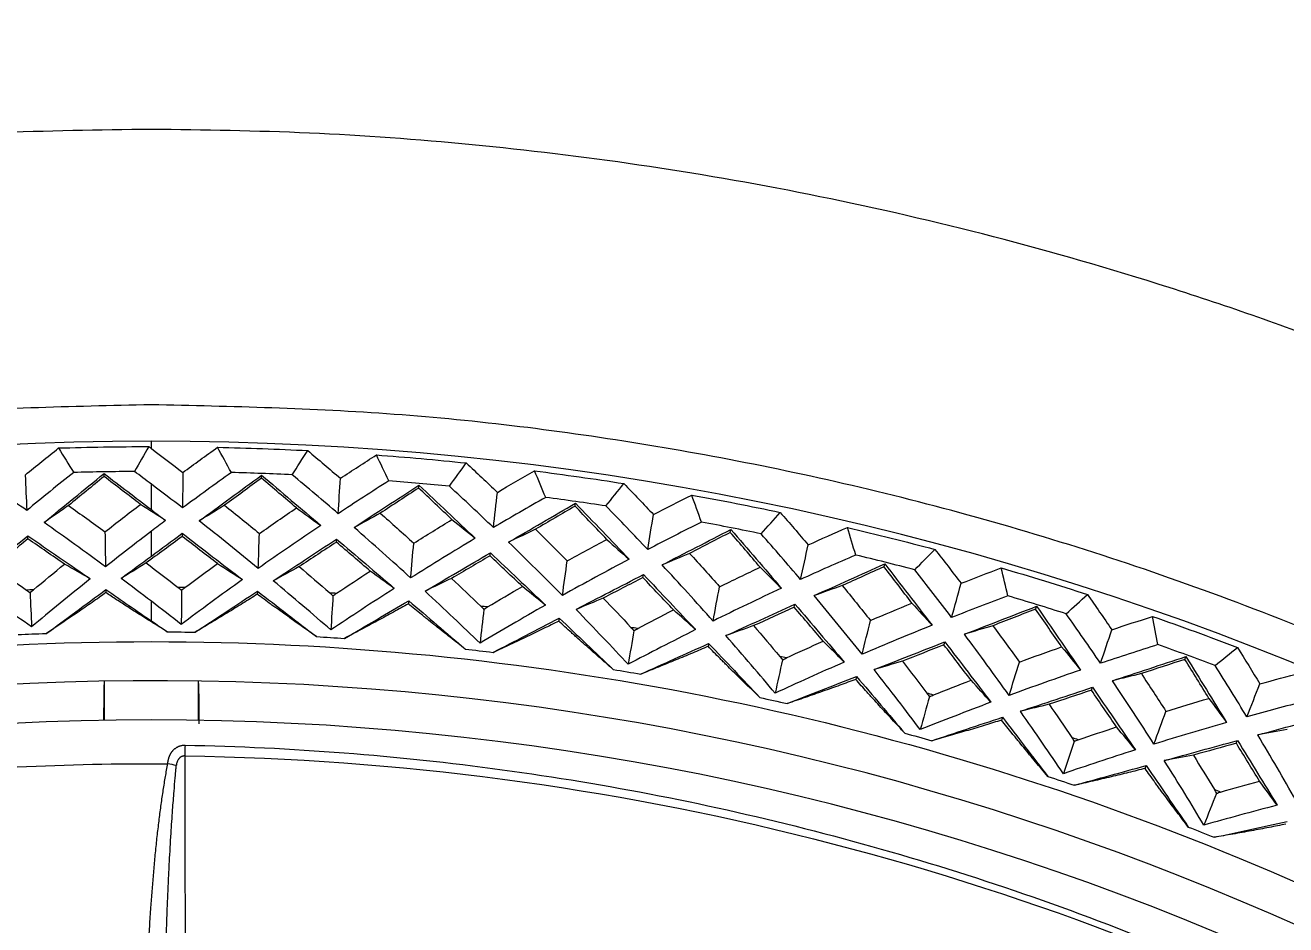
# Model space of a CAD drawing. Extents: x 541 to 1062, y 0 to 382.
# Drawn here: x 893.82 to 912.61, y 314.22 to 327.63 of the extents above; entities that cross this region are included whole.
import ezdxf

# ---------------------------------------------------------------- set-up
doc = ezdxf.new("R2010")
doc.units = 0
doc.header["$LTSCALE"] = 10
doc.header["$MEASUREMENT"] = 0
doc.header["$PDMODE"] = 3
doc.header["$PDSIZE"] = -10
doc.layers.get('0').update_dxf_attribs({"linetype": 'CONTINUOUS'})
doc.layers.get('DEFPOINTS').update_dxf_attribs({"linetype": 'CONTINUOUS'})
doc.layers.add('1', color=7, linetype='CONTINUOUS')
doc.styles.add('Daelim Dimension', font='')
doc.styles.get('Daelim Dimension').set_extended_font_data('NanumGothic')
doc.dimstyles.new('DEFAULT', dxfattribs={"dimscale": 2, "dimtxt": 2, "dimasz": 2, "dimexe": 0, "dimexo": 2, "dimgap": 1, "dimtad": 1, "dimdec": 1, "dimzin": 9, "dimdsep": 46, "dimtxsty": 'Daelim Dimension', "dimcen": 0.5, "dimclrd": 252, "dimclre": 252, "dimclrt": 3, "dimadec": 1, "dimazin": 0, "dimtfac": 1, "dimtdec": 1, "dimtix": 1, "dimtmove": 0, "dimatfit": 3, "dimfxl": 1, "dimtolj": 1, "dimtzin": 1, "dimlwd": 9, "dimlwe": 9, "dimarcsym": 0})

# ---------------------------------------------------------------- blocks, each defined once
blk = doc.blocks.new('*D10')
at = {"color": 5, "linetype": 'ByBlock', "lineweight": 9, "ltscale": 0.5, "transparency": 16777216}
for p, q in [((845.7, 280.073), (845.7, 341.221)), ((849.7, 341.221), (941.7, 341.221)), ((945.7, 280.074), (945.7, 341.221))]:
    blk.add_line(p, q, dxfattribs=at)
at = {"color": 5, "ltscale": 0.5, "transparency": 16777216}
for points in [[(849.7, 341.887), (849.7, 340.554), (845.7, 341.221)], [(941.7, 341.887), (941.7, 340.554), (945.7, 341.221)]]:
    blk.add_solid(points, dxfattribs=at)
at = {"layer": 'DEFPOINTS', "color": 0, "ltscale": 0.5, "transparency": 16777216}
for p in [(945.7, 341.221), (845.7, 276.073), (945.7, 276.074)]:
    blk.add_point(p, dxfattribs=at)
at = {"color": 7, "ltscale": 0.5, "transparency": 16777216, "insert": (895.7, 346.221), "char_height": 6, "attachment_point": 5, "style": 'Daelim Dimension'}
blk.add_mtext('\\A1;%%C100', dxfattribs=at)

msp = doc.modelspace()

# ---------------------------------------------------------------- linework, layer by layer
at = {"layer": '1', "color": 7, "linetype": 'Continuous', "lineweight": 13}
for p, q in [((895.7, 321.317), (895.7, 321.427)), ((895.7, 320.407), (895.7, 320.786)), ((895.7, 319.715), (895.7, 320.084)), ((895.7, 318.749), (895.7, 319.041))]:
    msp.add_line(p, q, dxfattribs=at)
at = {"layer": '1', "color": 7, "linetype": 'Continuous', "lineweight": 18}
for p, q in [((895, 317.269), (895, 317.849)), ((896.4, 317.849), (896.4, 317.269))]:
    msp.add_line(p, q, dxfattribs=at)
for radius, start, end in [(45.353, 90, 267.6206), (45.353, 272.3738, 90), (41.78, 282.5334, 97.4666), (41.2, 90, 267.3523), (41.2, 272.6477, 90)]:
    msp.add_arc((895.7, 276.074), radius, start, end, dxfattribs=at)
at = {"layer": '1', "color": 7, "linetype": 'Continuous', "lineweight": 13}
for start, end in [(92.3352, 92.4692), (89.3352, 89.4692), (86.3352, 86.4692), (83.3352, 83.4692), (80.3352, 80.4692), (77.3352, 77.4692), (74.3352, 74.4692), (71.3352, 71.4692), (68.3352, 68.4692)]:
    msp.add_arc((895.7, 276.074), 43.174, start, end, dxfattribs=at)
for centre, major_axis, ratio, start_param, end_param in [((896.198, 316.584), (0.007, 0.5), 0.002112, 0.894626, 1.261913), ((895.943, 316.447), (-0.492, 0.092), 0.341776, 4.511948, 4.773996)]:
    msp.add_ellipse(centre, major_axis=major_axis, ratio=ratio, start_param=start_param, end_param=end_param, dxfattribs=at)
at = {"layer": '1', "color": 7, "linetype": 'Continuous', "lineweight": 18}
for points, weights in [([(895.7, 326.074), (868.439, 326.074), (845.7, 307.335), (845.7, 276.074)], [1, 0.732970788325, 0.639202598139, 0.718695429443]), ([(945.7, 276.074), (945.7, 307.335), (922.962, 326.074), (895.7, 326.074)], [0.718695432068, 0.639202599743, 0.732970789054, 1]), ([(895.7, 321.97), (847.662, 321.97), (829.279, 277.589), (863.247, 243.621)], [1, 0.588455621577, 0.588455621577, 1]), ([(928.153, 243.621), (962.121, 277.589), (943.738, 321.97), (895.7, 321.97)], [1, 0.588455621576, 0.588455621576, 1])]:
    msp.add_rational_spline(points, weights, degree=3, dxfattribs=at)
for points in [[(893.82, 320.923), (893.984, 321.058), (894.15, 321.192), (894.316, 321.326)], [(894.316, 321.326), (894.764, 321.339), (895.212, 321.346), (895.661, 321.347)], [(894.316, 321.326), (894.391, 321.204), (894.467, 321.083), (894.542, 320.961)], [(895.661, 321.347), (895.59, 321.223), (895.519, 321.099), (895.448, 320.975)], [(895.661, 321.347), (895.674, 321.337), (895.687, 321.327), (895.7, 321.317)], [(895.7, 321.317), (895.857, 321.199), (896.014, 321.08), (896.169, 320.96)], [(896.169, 320.96), (896.341, 321.086), (896.513, 321.212), (896.686, 321.336)], [(896.686, 321.336), (897.134, 321.326), (897.582, 321.31), (898.03, 321.287)], [(896.893, 320.96), (896.824, 321.085), (896.755, 321.211), (896.686, 321.336)], [(897.799, 320.927), (897.876, 321.047), (897.953, 321.167), (898.03, 321.287)], [(898.03, 321.287), (898.194, 321.15), (898.356, 321.012), (898.518, 320.874)], [(898.518, 320.874), (898.696, 320.991), (898.874, 321.107), (899.054, 321.222)], [(899.054, 321.222), (899.501, 321.189), (899.947, 321.149), (900.393, 321.103)], [(899.24, 320.836), (899.178, 320.965), (899.116, 321.094), (899.054, 321.222)], [(894.542, 320.961), (894.307, 320.774), (894.074, 320.586), (893.843, 320.395)], [(894.1, 320.215), (894.397, 320.458), (894.695, 320.701), (894.995, 320.945)], [(895.448, 320.975), (895.146, 320.974), (894.844, 320.969), (894.542, 320.961)], [(894.995, 320.901), (894.995, 320.915), (894.995, 320.93), (894.995, 320.945)], [(894.995, 320.945), (895.231, 320.765), (895.466, 320.586), (895.7, 320.407)], [(895.7, 320.786), (895.617, 320.85), (895.533, 320.913), (895.448, 320.975)], [(896.169, 320.96), (896.168, 320.784), (896.166, 320.608), (896.165, 320.432)], [(896.893, 320.96), (896.648, 320.786), (896.406, 320.61), (896.165, 320.432)], [(897.799, 320.927), (897.497, 320.941), (897.195, 320.952), (896.893, 320.96)], [(900.143, 320.756), (900.227, 320.871), (900.31, 320.987), (900.393, 321.103)], [(900.393, 321.103), (900.549, 320.958), (900.704, 320.812), (900.858, 320.665)], [(900.858, 320.665), (901.042, 320.773), (901.227, 320.879), (901.412, 320.985)], [(901.412, 320.985), (901.857, 320.928), (902.301, 320.865), (902.743, 320.796)], [(901.578, 320.59), (901.523, 320.721), (901.467, 320.853), (901.412, 320.985)], [(893.843, 320.395), (893.596, 320.566), (893.348, 320.734), (893.099, 320.9)], [(893.82, 320.923), (893.827, 320.747), (893.835, 320.571), (893.843, 320.395)], [(894.995, 320.901), (894.818, 320.756), (894.641, 320.612), (894.465, 320.469)], [(895.538, 320.486), (895.357, 320.624), (895.176, 320.762), (894.995, 320.901)], [(896.165, 320.432), (896.011, 320.551), (895.856, 320.669), (895.7, 320.786)], [(896.413, 320.239), (896.721, 320.465), (897.032, 320.693), (897.344, 320.92)], [(897.342, 320.876), (897.157, 320.741), (896.974, 320.607), (896.791, 320.472)], [(897.342, 320.876), (897.343, 320.891), (897.343, 320.906), (897.344, 320.92)], [(897.862, 320.433), (897.689, 320.581), (897.516, 320.728), (897.342, 320.876)], [(897.344, 320.92), (897.639, 320.67), (897.933, 320.421), (898.224, 320.172)], [(898.485, 320.347), (898.258, 320.542), (898.029, 320.735), (897.799, 320.927)], [(898.485, 320.347), (898.496, 320.522), (898.507, 320.698), (898.518, 320.874)], [(899.24, 320.836), (898.987, 320.675), (898.735, 320.512), (898.485, 320.347)], [(898.723, 320.141), (899.043, 320.351), (899.365, 320.562), (899.689, 320.773)], [(900.143, 320.756), (899.842, 320.785), (899.541, 320.812), (899.24, 320.836)], [(899.684, 320.729), (899.686, 320.744), (899.687, 320.758), (899.689, 320.773)], [(899.689, 320.773), (899.971, 320.508), (900.25, 320.243), (900.528, 319.98)], [(900.799, 320.14), (900.582, 320.347), (900.364, 320.552), (900.143, 320.756)], [(902.476, 320.462), (902.565, 320.573), (902.654, 320.684), (902.743, 320.796)], [(902.743, 320.796), (902.892, 320.642), (903.039, 320.488), (903.185, 320.334)], [(899.684, 320.729), (899.493, 320.604), (899.303, 320.479), (899.113, 320.355)], [(900.181, 320.259), (900.016, 320.416), (899.85, 320.572), (899.684, 320.729)], [(900.799, 320.14), (900.819, 320.315), (900.839, 320.49), (900.858, 320.665)], [(901.578, 320.59), (901.317, 320.442), (901.057, 320.292), (900.799, 320.14)], [(902.476, 320.462), (902.177, 320.507), (901.878, 320.55), (901.578, 320.59)], [(903.185, 320.334), (903.374, 320.432), (903.564, 320.529), (903.754, 320.625)], [(903.754, 320.625), (904.196, 320.545), (904.636, 320.458), (905.074, 320.366)], [(903.9, 320.221), (903.851, 320.355), (903.803, 320.49), (903.754, 320.625)], [(894.465, 320.469), (894.344, 320.384), (894.222, 320.3), (894.1, 320.215)], [(894.465, 320.469), (894.647, 320.339), (894.828, 320.208), (895.008, 320.075)], [(895.008, 320.075), (895.183, 320.213), (895.36, 320.35), (895.538, 320.486)], [(895.913, 320.244), (895.788, 320.325), (895.663, 320.405), (895.538, 320.486)], [(895.7, 320.407), (895.771, 320.352), (895.842, 320.298), (895.913, 320.244)], [(896.791, 320.472), (896.665, 320.395), (896.539, 320.317), (896.413, 320.239)], [(896.791, 320.472), (896.965, 320.333), (897.139, 320.193), (897.311, 320.051)], [(897.311, 320.051), (897.494, 320.18), (897.678, 320.307), (897.862, 320.433)], [(897.862, 320.433), (897.983, 320.346), (898.103, 320.259), (898.224, 320.172)], [(901.025, 319.922), (901.356, 320.116), (901.688, 320.309), (902.023, 320.503)], [(902.016, 320.459), (901.818, 320.344), (901.622, 320.23), (901.425, 320.115)], [(902.016, 320.459), (902.018, 320.474), (902.021, 320.488), (902.023, 320.503)], [(902.487, 319.964), (902.331, 320.129), (902.173, 320.294), (902.016, 320.459)], [(902.023, 320.503), (902.29, 320.223), (902.556, 319.945), (902.82, 319.667)], [(903.098, 319.813), (902.893, 320.031), (902.685, 320.247), (902.476, 320.462)], [(895.017, 319.555), (894.714, 319.779), (894.409, 319.999), (894.1, 320.215)], [(895.913, 320.244), (895.842, 320.191), (895.771, 320.137), (895.7, 320.084)], [(897.293, 319.531), (897.003, 319.771), (896.709, 320.006), (896.413, 320.239)], [(899.113, 320.355), (898.983, 320.283), (898.853, 320.212), (898.723, 320.141)], [(899.113, 320.355), (899.28, 320.206), (899.446, 320.057), (899.611, 319.907)], [(899.611, 319.907), (899.8, 320.025), (899.99, 320.143), (900.181, 320.259)], [(900.181, 320.259), (900.297, 320.166), (900.412, 320.073), (900.528, 319.98)], [(903.098, 319.813), (903.127, 319.986), (903.156, 320.16), (903.185, 320.334)], [(903.9, 320.221), (903.631, 320.087), (903.364, 319.951), (903.098, 319.813)], [(904.789, 320.046), (904.493, 320.108), (904.197, 320.166), (903.9, 320.221)], [(904.789, 320.046), (904.884, 320.153), (904.979, 320.259), (905.074, 320.366)], [(905.074, 320.366), (905.214, 320.205), (905.353, 320.044), (905.491, 319.881)], [(892.983, 319.299), (893.27, 319.535), (893.562, 319.774), (893.858, 320.017)], [(893.859, 319.972), (893.859, 319.987), (893.859, 320.002), (893.858, 320.017)], [(893.858, 320.017), (894.174, 319.8), (894.485, 319.586), (894.79, 319.376)], [(895.008, 320.075), (895.011, 319.902), (895.014, 319.729), (895.017, 319.555)], [(895.7, 320.084), (895.471, 319.91), (895.243, 319.733), (895.017, 319.555)], [(896.159, 320.008), (895.979, 319.875), (895.801, 319.744), (895.624, 319.613)], [(895.7, 319.715), (895.852, 319.827), (896.006, 319.94), (896.161, 320.054)], [(896.161, 320.054), (896.16, 320.038), (896.16, 320.023), (896.159, 320.008)], [(896.686, 319.603), (896.512, 319.737), (896.336, 319.872), (896.159, 320.008)], [(896.161, 320.054), (896.465, 319.82), (896.764, 319.59), (897.058, 319.364)], [(898.224, 320.172), (897.911, 319.962), (897.601, 319.749), (897.293, 319.531)], [(897.293, 319.531), (897.299, 319.705), (897.305, 319.878), (897.311, 320.051)], [(899.565, 319.389), (899.288, 319.642), (899.007, 319.893), (898.723, 320.141)], [(901.425, 320.115), (901.292, 320.051), (901.159, 319.987), (901.025, 319.922)], [(901.425, 320.115), (901.585, 319.958), (901.743, 319.801), (901.899, 319.642)], [(903.313, 319.584), (903.653, 319.759), (903.995, 319.935), (904.339, 320.111)], [(904.33, 320.068), (904.127, 319.964), (903.924, 319.859), (903.723, 319.755)], [(904.33, 320.068), (904.333, 320.082), (904.336, 320.097), (904.339, 320.111)], [(904.775, 319.549), (904.627, 319.722), (904.479, 319.895), (904.33, 320.068)], [(904.339, 320.111), (904.592, 319.818), (904.842, 319.526), (905.091, 319.235)], [(905.377, 319.366), (905.183, 319.594), (904.987, 319.821), (904.789, 320.046)], [(905.491, 319.881), (905.685, 319.969), (905.88, 320.056), (906.075, 320.142)], [(906.075, 320.142), (906.511, 320.039), (906.946, 319.93), (907.379, 319.814)], [(906.199, 319.731), (906.158, 319.868), (906.116, 320.005), (906.075, 320.142)], [(893.859, 319.972), (893.686, 319.83), (893.515, 319.689), (893.346, 319.55)], [(894.406, 319.595), (894.226, 319.719), (894.043, 319.845), (893.859, 319.972)], [(897.517, 319.347), (897.826, 319.551), (898.141, 319.758), (898.462, 319.969)], [(898.458, 319.924), (898.271, 319.801), (898.086, 319.679), (897.903, 319.558)], [(898.458, 319.924), (898.459, 319.939), (898.46, 319.954), (898.462, 319.969)], [(898.962, 319.492), (898.796, 319.634), (898.628, 319.778), (898.458, 319.924)], [(898.462, 319.969), (898.753, 319.72), (899.04, 319.475), (899.321, 319.234)], [(900.528, 319.98), (900.205, 319.786), (899.884, 319.589), (899.565, 319.389)], [(899.565, 319.389), (899.581, 319.561), (899.596, 319.734), (899.611, 319.907)], [(901.827, 319.127), (901.563, 319.395), (901.296, 319.66), (901.025, 319.922)], [(901.899, 319.642), (902.094, 319.751), (902.29, 319.858), (902.487, 319.964)], [(902.487, 319.964), (902.598, 319.865), (902.709, 319.766), (902.82, 319.667)], [(905.377, 319.366), (905.415, 319.538), (905.453, 319.709), (905.491, 319.881)], [(907.078, 319.51), (907.179, 319.612), (907.279, 319.713), (907.379, 319.814)], [(907.379, 319.814), (907.511, 319.647), (907.641, 319.478), (907.77, 319.309)], [(895.249, 319.382), (895.398, 319.492), (895.549, 319.603), (895.7, 319.715)], [(899.779, 319.192), (900.099, 319.38), (900.424, 319.571), (900.755, 319.764)], [(900.749, 319.719), (900.556, 319.606), (900.365, 319.494), (900.176, 319.383)], [(900.749, 319.719), (900.751, 319.734), (900.753, 319.749), (900.755, 319.764)], [(901.23, 319.261), (901.071, 319.413), (900.911, 319.565), (900.749, 319.719)], [(900.755, 319.764), (901.033, 319.5), (901.306, 319.241), (901.575, 318.985)], [(902.82, 319.667), (902.486, 319.491), (902.155, 319.311), (901.827, 319.127)], [(901.827, 319.127), (901.851, 319.299), (901.875, 319.47), (901.899, 319.642)], [(903.723, 319.755), (903.586, 319.698), (903.449, 319.641), (903.313, 319.584)], [(903.723, 319.755), (903.873, 319.59), (904.023, 319.425), (904.171, 319.258)], [(906.199, 319.731), (905.924, 319.612), (905.65, 319.49), (905.377, 319.366)], [(907.078, 319.51), (906.786, 319.587), (906.493, 319.661), (906.199, 319.731)], [(893.346, 319.55), (893.511, 319.437), (893.676, 319.323), (893.84, 319.209)], [(893.941, 319.213), (894.095, 319.341), (894.25, 319.468), (894.406, 319.595)], [(894.79, 319.376), (894.662, 319.449), (894.534, 319.522), (894.406, 319.595)], [(895.624, 319.613), (895.499, 319.536), (895.374, 319.459), (895.249, 319.382)], [(895.624, 319.613), (895.784, 319.492), (895.942, 319.37), (896.1, 319.247)], [(896.201, 319.246), (896.362, 319.366), (896.523, 319.485), (896.686, 319.603)], [(896.686, 319.603), (896.81, 319.523), (896.934, 319.444), (897.058, 319.364)], [(897.903, 319.558), (897.774, 319.487), (897.645, 319.417), (897.517, 319.347)], [(897.903, 319.558), (898.056, 319.428), (898.208, 319.298), (898.359, 319.167)], [(898.46, 319.16), (898.627, 319.272), (898.794, 319.382), (898.962, 319.492)], [(899.321, 319.234), (899.202, 319.32), (899.082, 319.406), (898.962, 319.492)], [(902.03, 318.92), (902.359, 319.09), (902.694, 319.264), (903.035, 319.44)], [(903.026, 319.395), (903.029, 319.41), (903.032, 319.425), (903.035, 319.44)], [(903.035, 319.44), (903.299, 319.162), (903.558, 318.888), (903.813, 318.619)], [(904.072, 318.747), (903.822, 319.029), (903.569, 319.308), (903.313, 319.584)], [(904.171, 319.258), (904.371, 319.356), (904.573, 319.453), (904.775, 319.549)], [(904.775, 319.549), (904.88, 319.444), (904.986, 319.339), (905.091, 319.235)], [(905.579, 319.126), (905.928, 319.283), (906.279, 319.441), (906.632, 319.599)], [(906.621, 319.556), (906.412, 319.462), (906.205, 319.369), (905.998, 319.276)], [(906.621, 319.556), (906.625, 319.57), (906.628, 319.584), (906.632, 319.599)], [(907.038, 319.014), (906.899, 319.195), (906.76, 319.375), (906.621, 319.556)], [(906.632, 319.599), (906.869, 319.293), (907.104, 318.988), (907.337, 318.684)], [(907.629, 318.8), (907.448, 319.038), (907.264, 319.275), (907.078, 319.51)], [(907.77, 319.309), (907.969, 319.387), (908.168, 319.463), (908.367, 319.539)], [(908.367, 319.539), (908.798, 319.413), (909.226, 319.281), (909.653, 319.143)], [(908.469, 319.122), (908.435, 319.261), (908.401, 319.4), (908.367, 319.539)], [(893.915, 318.661), (893.622, 318.866), (893.312, 319.079), (892.983, 319.299)], [(894.79, 319.376), (894.481, 319.129), (894.189, 318.89), (893.915, 318.661)], [(895.7, 319.041), (895.551, 319.156), (895.4, 319.269), (895.249, 319.382)], [(897.058, 319.364), (896.735, 319.134), (896.432, 318.911), (896.146, 318.696)], [(898.376, 318.614), (898.106, 318.849), (897.82, 319.094), (897.517, 319.347)], [(900.176, 319.383), (900.043, 319.319), (899.911, 319.256), (899.779, 319.192)], [(900.176, 319.383), (900.322, 319.246), (900.467, 319.107), (900.611, 318.968)], [(900.711, 318.957), (900.883, 319.059), (901.056, 319.161), (901.23, 319.261)], [(901.575, 318.985), (901.46, 319.077), (901.345, 319.169), (901.23, 319.261)], [(903.026, 319.395), (902.828, 319.292), (902.631, 319.19), (902.436, 319.089)], [(903.483, 318.913), (903.332, 319.072), (903.18, 319.233), (903.026, 319.395)], [(904.072, 318.747), (904.105, 318.917), (904.138, 319.088), (904.171, 319.258)], [(905.998, 319.276), (905.858, 319.226), (905.719, 319.176), (905.579, 319.126)], [(905.998, 319.276), (906.14, 319.103), (906.28, 318.93), (906.419, 318.755)], [(907.629, 318.8), (907.676, 318.97), (907.723, 319.139), (907.77, 319.309)], [(893.84, 319.209), (893.858, 319.196), (893.876, 319.183), (893.892, 319.168)], [(893.892, 319.168), (893.908, 319.184), (893.924, 319.199), (893.941, 319.213)], [(893.892, 319.168), (893.9, 318.999), (893.907, 318.83), (893.915, 318.661)], [(894.129, 318.557), (894.423, 318.773), (894.721, 318.993), (895.023, 319.215)], [(895.023, 319.215), (895.251, 319.058), (895.477, 318.903), (895.7, 318.749)], [(895.023, 319.215), (895.023, 319.2), (895.023, 319.185), (895.023, 319.171)], [(896.1, 319.247), (896.118, 319.233), (896.134, 319.219), (896.15, 319.204)], [(896.15, 319.204), (896.149, 319.034), (896.147, 318.865), (896.146, 318.696)], [(896.15, 319.204), (896.167, 319.219), (896.184, 319.233), (896.201, 319.246)], [(896.354, 318.581), (896.659, 318.782), (896.968, 318.985), (897.281, 319.192)], [(897.281, 319.192), (897.281, 319.177), (897.28, 319.162), (897.279, 319.147)], [(897.281, 319.192), (897.579, 318.963), (897.873, 318.737), (898.162, 318.515)], [(898.359, 319.167), (898.376, 319.152), (898.392, 319.137), (898.407, 319.121)], [(899.321, 319.234), (898.988, 319.02), (898.673, 318.814), (898.376, 318.614)], [(898.407, 319.121), (898.397, 318.952), (898.386, 318.783), (898.376, 318.614)], [(898.407, 319.121), (898.424, 319.135), (898.442, 319.148), (898.46, 319.16)], [(900.599, 318.416), (900.342, 318.665), (900.069, 318.924), (899.779, 319.192)], [(902.436, 319.089), (902.301, 319.033), (902.165, 318.976), (902.03, 318.92)], [(902.436, 319.089), (902.575, 318.945), (902.712, 318.799), (902.849, 318.653)], [(905.091, 319.235), (904.749, 319.076), (904.409, 318.914), (904.072, 318.747)], [(906.294, 318.251), (906.059, 318.545), (905.821, 318.836), (905.579, 319.126)], [(908.469, 319.122), (908.188, 319.017), (907.908, 318.91), (907.629, 318.8)], [(909.336, 318.855), (909.048, 318.947), (908.759, 319.036), (908.469, 319.122)], [(909.336, 318.855), (909.441, 318.951), (909.547, 319.047), (909.653, 319.143)], [(909.653, 319.143), (909.775, 318.969), (909.896, 318.794), (910.017, 318.618)], [(896.146, 318.696), (895.998, 318.812), (895.849, 318.927), (895.7, 319.041)], [(898.578, 318.489), (898.893, 318.673), (899.212, 318.86), (899.536, 319.05)], [(899.536, 319.05), (899.534, 319.035), (899.533, 319.02), (899.531, 319.005)], [(899.536, 319.05), (899.821, 318.806), (900.103, 318.565), (900.38, 318.328)], [(901.575, 318.985), (901.231, 318.789), (900.906, 318.599), (900.599, 318.416)], [(900.656, 318.92), (900.637, 318.752), (900.618, 318.584), (900.599, 318.416)], [(900.611, 318.968), (900.627, 318.953), (900.642, 318.937), (900.656, 318.92)], [(900.656, 318.92), (900.674, 318.933), (900.692, 318.946), (900.711, 318.957)], [(902.808, 318.102), (902.564, 318.363), (902.305, 318.636), (902.03, 318.92)], [(902.949, 318.636), (903.126, 318.729), (903.304, 318.821), (903.483, 318.913)], [(903.813, 318.619), (903.703, 318.717), (903.593, 318.815), (903.483, 318.913)], [(904.263, 318.53), (904.601, 318.683), (904.945, 318.839), (905.294, 318.997)], [(905.284, 318.952), (905.08, 318.86), (904.878, 318.768), (904.678, 318.678)], [(905.284, 318.952), (905.287, 318.967), (905.291, 318.982), (905.294, 318.997)], [(905.714, 318.447), (905.572, 318.614), (905.429, 318.782), (905.284, 318.952)], [(905.294, 318.997), (905.543, 318.705), (905.788, 318.418), (906.028, 318.136)], [(906.419, 318.755), (906.625, 318.843), (906.831, 318.929), (907.038, 319.014)], [(907.038, 319.014), (907.137, 318.904), (907.237, 318.794), (907.337, 318.684)], [(907.819, 318.55), (908.176, 318.689), (908.534, 318.828), (908.895, 318.967)], [(908.881, 318.925), (908.668, 318.842), (908.456, 318.76), (908.244, 318.677)], [(908.881, 318.925), (908.886, 318.939), (908.891, 318.953), (908.895, 318.967)], [(909.269, 318.362), (909.141, 318.549), (909.011, 318.737), (908.881, 318.925)], [(908.895, 318.967), (909.115, 318.649), (909.334, 318.332), (909.551, 318.017)], [(895.7, 318.749), (895.779, 318.694), (895.859, 318.64), (895.938, 318.586)], [(895.938, 318.586), (895.852, 318.639), (895.773, 318.688), (895.7, 318.734)], [(900.794, 318.28), (901.118, 318.447), (901.446, 318.617), (901.78, 318.79)], [(901.78, 318.79), (901.777, 318.775), (901.775, 318.761), (901.773, 318.746)], [(901.78, 318.79), (902.052, 318.531), (902.32, 318.276), (902.585, 318.025)], [(906.294, 318.251), (906.336, 318.419), (906.378, 318.587), (906.419, 318.755)], [(909.849, 318.117), (909.68, 318.365), (909.509, 318.611), (909.336, 318.855)], [(910.017, 318.618), (910.219, 318.685), (910.421, 318.751), (910.624, 318.816)], [(910.624, 318.816), (911.048, 318.668), (911.469, 318.514), (911.888, 318.354)], [(910.705, 318.395), (910.678, 318.535), (910.651, 318.676), (910.624, 318.816)], [(894.129, 318.557), (893.99, 318.552), (893.851, 318.546), (893.713, 318.54)], [(895.938, 318.586), (896.077, 318.585), (896.215, 318.583), (896.354, 318.581)], [(898.162, 318.515), (898.301, 318.507), (898.439, 318.498), (898.578, 318.489)], [(903.813, 318.619), (903.459, 318.441), (903.124, 318.269), (902.808, 318.102)], [(902.892, 318.602), (902.864, 318.435), (902.836, 318.269), (902.808, 318.102)], [(902.849, 318.653), (902.864, 318.637), (902.878, 318.62), (902.892, 318.602)], [(902.892, 318.602), (902.91, 318.614), (902.929, 318.626), (902.949, 318.636)], [(904.678, 318.678), (904.54, 318.628), (904.402, 318.579), (904.263, 318.53)], [(904.998, 317.672), (904.768, 317.946), (904.524, 318.232), (904.263, 318.53)], [(904.678, 318.678), (904.809, 318.526), (904.939, 318.373), (905.068, 318.22)], [(907.337, 318.684), (906.987, 318.544), (906.639, 318.399), (906.294, 318.251)], [(908.244, 318.677), (908.103, 318.635), (907.961, 318.592), (907.819, 318.55)], [(908.486, 317.638), (908.268, 317.944), (908.045, 318.248), (907.819, 318.55)], [(908.244, 318.677), (908.377, 318.498), (908.509, 318.317), (908.639, 318.136)], [(909.849, 318.117), (909.905, 318.284), (909.961, 318.451), (910.017, 318.618)], [(900.38, 318.328), (900.518, 318.313), (900.656, 318.297), (900.794, 318.28)], [(902.996, 317.956), (903.328, 318.106), (903.665, 318.258), (904.007, 318.413)], [(904.007, 318.413), (904.004, 318.399), (904.001, 318.384), (903.998, 318.37)], [(904.007, 318.413), (904.265, 318.141), (904.52, 317.872), (904.771, 317.607)], [(905.166, 318.198), (905.348, 318.282), (905.531, 318.365), (905.714, 318.447)], [(906.028, 318.136), (905.924, 318.239), (905.819, 318.343), (905.714, 318.447)], [(906.474, 318.023), (906.819, 318.159), (907.17, 318.296), (907.528, 318.436)], [(907.514, 318.392), (907.306, 318.31), (907.1, 318.23), (906.896, 318.15)], [(907.514, 318.392), (907.519, 318.407), (907.523, 318.421), (907.528, 318.436)], [(907.918, 317.865), (907.785, 318.039), (907.65, 318.215), (907.514, 318.392)], [(907.528, 318.436), (907.761, 318.132), (907.99, 317.832), (908.215, 317.538)], [(908.639, 318.136), (908.848, 318.213), (909.058, 318.288), (909.269, 318.362)], [(909.269, 318.362), (909.363, 318.247), (909.457, 318.132), (909.551, 318.017)], [(910.705, 318.395), (910.418, 318.305), (910.133, 318.212), (909.849, 318.117)], [(911.556, 318.083), (911.273, 318.19), (910.99, 318.294), (910.705, 318.395)], [(911.556, 318.083), (911.667, 318.173), (911.777, 318.264), (911.888, 318.354)], [(911.888, 318.354), (912.001, 318.173), (912.113, 317.992), (912.224, 317.81)], [(905.108, 318.168), (905.071, 318.002), (905.034, 317.837), (904.998, 317.672)], [(906.028, 318.136), (905.665, 317.977), (905.322, 317.822), (904.998, 317.672)], [(905.068, 318.22), (905.082, 318.203), (905.095, 318.186), (905.108, 318.168)], [(905.108, 318.168), (905.127, 318.179), (905.146, 318.189), (905.166, 318.198)], [(906.896, 318.15), (906.755, 318.107), (906.614, 318.065), (906.474, 318.023)], [(906.896, 318.15), (907.018, 317.991), (907.14, 317.832), (907.26, 317.672)], [(908.486, 317.638), (908.537, 317.804), (908.588, 317.97), (908.639, 318.136)], [(910.025, 317.857), (910.389, 317.977), (910.754, 318.097), (911.122, 318.217)], [(911.106, 318.176), (910.889, 318.105), (910.673, 318.034), (910.457, 317.963)], [(911.106, 318.176), (911.111, 318.19), (911.117, 318.204), (911.122, 318.217)], [(911.464, 317.594), (911.345, 317.788), (911.226, 317.982), (911.106, 318.176)], [(911.122, 318.217), (911.325, 317.889), (911.527, 317.561), (911.727, 317.234)], [(902.585, 318.025), (902.722, 318.002), (902.859, 317.979), (902.996, 317.956)], [(907.162, 317.129), (906.947, 317.414), (906.718, 317.713), (906.474, 318.023)], [(909.551, 318.017), (909.195, 317.895), (908.84, 317.769), (908.486, 317.638)], [(910.457, 317.963), (910.313, 317.927), (910.169, 317.892), (910.025, 317.857)], [(910.457, 317.963), (910.58, 317.776), (910.702, 317.589), (910.822, 317.401)], [(912.03, 317.319), (911.874, 317.575), (911.716, 317.83), (911.556, 318.083)], [(912.224, 317.81), (912.429, 317.867), (912.635, 317.922), (912.841, 317.976)], [(905.177, 317.516), (905.517, 317.649), (905.862, 317.784), (906.211, 317.921)], [(906.211, 317.921), (906.208, 317.906), (906.204, 317.892), (906.2, 317.877)], [(906.211, 317.921), (906.455, 317.635), (906.695, 317.353), (906.932, 317.075)], [(907.358, 317.645), (907.544, 317.719), (907.731, 317.793), (907.918, 317.865)], [(908.215, 317.538), (908.116, 317.647), (908.017, 317.756), (907.918, 317.865)], [(908.654, 317.402), (909.006, 317.519), (909.364, 317.638), (909.728, 317.759)], [(909.713, 317.716), (909.718, 317.73), (909.723, 317.744), (909.728, 317.759)], [(909.728, 317.759), (909.945, 317.443), (910.159, 317.132), (910.368, 316.826)], [(910.644, 316.912), (910.442, 317.229), (910.235, 317.544), (910.025, 317.857)], [(912.03, 317.319), (912.094, 317.483), (912.159, 317.647), (912.224, 317.81)], [(904.771, 317.607), (904.907, 317.578), (905.042, 317.547), (905.177, 317.516)], [(907.298, 317.618), (907.252, 317.455), (907.207, 317.292), (907.162, 317.129)], [(907.26, 317.672), (907.274, 317.655), (907.286, 317.636), (907.298, 317.618)], [(907.298, 317.618), (907.317, 317.628), (907.337, 317.637), (907.358, 317.645)], [(909.713, 317.716), (909.501, 317.645), (909.29, 317.575), (909.082, 317.506)], [(910.088, 317.168), (909.964, 317.349), (909.839, 317.531), (909.713, 317.716)], [(910.822, 317.401), (911.035, 317.467), (911.249, 317.531), (911.464, 317.594)], [(911.464, 317.594), (911.552, 317.474), (911.64, 317.354), (911.727, 317.234)], [(908.215, 317.538), (907.845, 317.398), (907.494, 317.262), (907.162, 317.129)], [(909.082, 317.506), (908.94, 317.471), (908.797, 317.437), (908.654, 317.402)], [(909.295, 316.472), (909.095, 316.769), (908.882, 317.079), (908.654, 317.402)], [(909.082, 317.506), (909.196, 317.341), (909.31, 317.176), (909.422, 317.01)], [(910.644, 316.912), (910.704, 317.075), (910.763, 317.238), (910.822, 317.401)], [(912.899, 317.552), (912.608, 317.477), (912.319, 317.399), (912.03, 317.319)], [(907.333, 316.964), (907.68, 317.078), (908.031, 317.195), (908.387, 317.313)], [(908.387, 317.313), (908.382, 317.299), (908.378, 317.285), (908.373, 317.271)], [(908.387, 317.313), (908.615, 317.015), (908.841, 316.721), (909.063, 316.431)], [(911.727, 317.234), (911.365, 317.131), (911.004, 317.024), (910.644, 316.912)], [(912.192, 317.05), (912.562, 317.151), (912.933, 317.252), (913.306, 317.353)], [(906.932, 317.075), (907.066, 317.039), (907.2, 317.002), (907.333, 316.964)], [(909.422, 317.01), (909.434, 316.992), (909.445, 316.973), (909.456, 316.954)], [(909.517, 316.978), (909.707, 317.042), (909.898, 317.106), (910.088, 317.168)], [(910.368, 316.826), (910.275, 316.94), (910.182, 317.054), (910.088, 317.168)], [(912.629, 317.133), (912.483, 317.105), (912.338, 317.078), (912.192, 317.05)], [(912.761, 316.074), (912.576, 316.401), (912.386, 316.727), (912.192, 317.05)], [(909.456, 316.954), (909.402, 316.793), (909.349, 316.633), (909.295, 316.472)], [(910.368, 316.826), (909.991, 316.706), (909.633, 316.588), (909.295, 316.472)], [(909.456, 316.954), (909.476, 316.963), (909.497, 316.971), (909.517, 316.978)], [(910.799, 316.667), (911.157, 316.766), (911.521, 316.866), (911.891, 316.967)], [(911.873, 316.925), (911.657, 316.866), (911.444, 316.807), (911.232, 316.749)], [(911.873, 316.925), (911.879, 316.939), (911.885, 316.953), (911.891, 316.967)], [(912.219, 316.359), (912.105, 316.546), (911.99, 316.735), (911.873, 316.925)], [(911.891, 316.967), (912.091, 316.64), (912.288, 316.319), (912.481, 316.002)], [(891.462, 316.399), (892.95, 316.556), (894.448, 316.63), (895.944, 316.62)], [(911.232, 316.749), (911.088, 316.722), (910.944, 316.695), (910.799, 316.667)], [(911.39, 315.706), (911.207, 316.012), (911.01, 316.333), (910.799, 316.667)], [(911.232, 316.749), (911.338, 316.578), (911.442, 316.407), (911.545, 316.236)], [(909.063, 316.431), (909.195, 316.388), (909.326, 316.344), (909.457, 316.299)], [(909.457, 316.299), (909.809, 316.395), (910.166, 316.493), (910.528, 316.593)], [(910.528, 316.593), (910.523, 316.579), (910.517, 316.565), (910.512, 316.551)], [(910.528, 316.593), (910.74, 316.283), (910.95, 315.978), (911.157, 315.677)], [(911.639, 316.199), (911.832, 316.253), (912.026, 316.306), (912.219, 316.359)], [(912.481, 316.002), (912.394, 316.121), (912.306, 316.24), (912.219, 316.359)], [(911.576, 316.178), (911.514, 316.02), (911.452, 315.863), (911.39, 315.706)], [(911.545, 316.236), (911.557, 316.217), (911.567, 316.198), (911.576, 316.178)], [(911.576, 316.178), (911.597, 316.186), (911.618, 316.193), (911.639, 316.199)], [(912.481, 316.002), (912.098, 315.903), (911.735, 315.803), (911.39, 315.706)], [(911.544, 315.524), (911.9, 315.601), (912.262, 315.681), (912.628, 315.761)], [(911.157, 315.677), (911.286, 315.626), (911.415, 315.575), (911.544, 315.524)]]:
    msp.add_open_spline(points, degree=3, dxfattribs=at)
for points, knots in [([(895.023, 319.171), (894.99, 319.147), (894.956, 319.123), (894.887, 319.074), (894.851, 319.049), (894.744, 318.974), (894.67, 318.923), (894.557, 318.845), (894.518, 318.819), (894.441, 318.767), (894.403, 318.741), (894.286, 318.662), (894.208, 318.61), (894.129, 318.557)], [0, 0, 0, 0, 0.125, 0.125, 0.25, 0.25, 0.5, 0.5, 0.625, 0.625, 0.75, 0.75, 1, 1, 1, 1]), ([(895.7, 318.734), (895.64, 318.771), (895.58, 318.809), (895.463, 318.883), (895.405, 318.92), (895.292, 318.993), (895.236, 319.029), (895.127, 319.101), (895.074, 319.136), (895.023, 319.171)], [0, 0, 0, 0, 0.25, 0.25, 0.5, 0.5, 0.75, 0.75, 1, 1, 1, 1]), ([(897.279, 319.147), (897.245, 319.125), (897.21, 319.103), (897.138, 319.057), (897.102, 319.035), (896.99, 318.965), (896.914, 318.918), (896.797, 318.847), (896.757, 318.823), (896.677, 318.774), (896.637, 318.75), (896.517, 318.678), (896.436, 318.63), (896.354, 318.581)], [0, 0, 0, 0, 0.125, 0.125, 0.25, 0.25, 0.5, 0.5, 0.625, 0.625, 0.75, 0.75, 1, 1, 1, 1]), ([(898.162, 318.515), (898.084, 318.569), (898.007, 318.623), (897.854, 318.73), (897.779, 318.784), (897.667, 318.864), (897.63, 318.89), (897.575, 318.93), (897.557, 318.943), (897.52, 318.969), (897.502, 318.982), (897.449, 319.021), (897.414, 319.047), (897.345, 319.098), (897.312, 319.123), (897.279, 319.147)], [0, 0, 0, 0, 0.25, 0.25, 0.5, 0.5, 0.625, 0.625, 0.6875, 0.6875, 0.75, 0.75, 0.875, 0.875, 1, 1, 1, 1]), ([(899.531, 319.005), (899.496, 318.985), (899.459, 318.965), (899.386, 318.923), (899.348, 318.902), (899.233, 318.839), (899.155, 318.796), (899.034, 318.731), (898.993, 318.709), (898.911, 318.665), (898.87, 318.643), (898.745, 318.577), (898.662, 318.533), (898.578, 318.489)], [0, 0, 0, 0, 0.125, 0.125, 0.25, 0.25, 0.5, 0.5, 0.625, 0.625, 0.75, 0.75, 1, 1, 1, 1]), ([(900.38, 318.328), (900.305, 318.386), (900.231, 318.444), (900.084, 318.559), (900.011, 318.617), (899.904, 318.702), (899.868, 318.73), (899.815, 318.773), (899.798, 318.787), (899.763, 318.815), (899.745, 318.829), (899.694, 318.871), (899.66, 318.898), (899.594, 318.953), (899.562, 318.979), (899.531, 319.005)], [0, 0, 0, 0, 0.25, 0.25, 0.5, 0.5, 0.625, 0.625, 0.6875, 0.6875, 0.75, 0.75, 0.875, 0.875, 1, 1, 1, 1]), ([(901.773, 318.746), (901.736, 318.728), (901.699, 318.709), (901.623, 318.672), (901.584, 318.653), (901.467, 318.596), (901.386, 318.557), (901.262, 318.498), (901.22, 318.478), (901.135, 318.438), (901.093, 318.419), (900.966, 318.359), (900.88, 318.32), (900.794, 318.28)], [0, 0, 0, 0, 0.125, 0.125, 0.25, 0.25, 0.5, 0.5, 0.625, 0.625, 0.75, 0.75, 1, 1, 1, 1]), ([(902.585, 318.025), (902.513, 318.087), (902.442, 318.149), (902.301, 318.272), (902.232, 318.333), (902.129, 318.424), (902.095, 318.454), (902.044, 318.499), (902.028, 318.514), (901.994, 318.544), (901.978, 318.559), (901.928, 318.603), (901.896, 318.632), (901.833, 318.69), (901.802, 318.718), (901.773, 318.746)], [0, 0, 0, 0, 0.25, 0.25, 0.5, 0.5, 0.625, 0.625, 0.6875, 0.6875, 0.75, 0.75, 0.875, 0.875, 1, 1, 1, 1]), ([(903.998, 318.37), (903.96, 318.353), (903.922, 318.337), (903.844, 318.303), (903.805, 318.286), (903.684, 318.235), (903.601, 318.201), (903.474, 318.149), (903.431, 318.131), (903.345, 318.096), (903.302, 318.078), (903.171, 318.026), (903.084, 317.991), (902.996, 317.956)], [0, 0, 0, 0, 0.125, 0.125, 0.25, 0.25, 0.5, 0.5, 0.625, 0.625, 0.75, 0.75, 1, 1, 1, 1]), ([(904.771, 317.607), (904.703, 317.673), (904.635, 317.738), (904.5, 317.868), (904.434, 317.933), (904.336, 318.029), (904.304, 318.061), (904.256, 318.109), (904.24, 318.125), (904.208, 318.156), (904.192, 318.172), (904.146, 318.219), (904.115, 318.25), (904.055, 318.311), (904.026, 318.34), (903.998, 318.37)], [0, 0, 0, 0, 0.25, 0.25, 0.5, 0.5, 0.625, 0.625, 0.6875, 0.6875, 0.75, 0.75, 0.875, 0.875, 1, 1, 1, 1]), ([(894.993, 317.263), (894.993, 317.286), (894.993, 317.31), (894.993, 317.379), (894.994, 317.425), (894.994, 317.518), (894.995, 317.565), (894.995, 317.659), (894.995, 317.706), (894.996, 317.767), (894.996, 317.781), (894.996, 317.796)], [0, 0, 0, 0, 0.135164, 0.135164, 0.397236, 0.397236, 0.659308, 0.659308, 0.92138, 0.92138, 1, 1, 1, 1]), ([(896.404, 317.815), (896.404, 317.795), (896.405, 317.774), (896.405, 317.706), (896.405, 317.659), (896.406, 317.565), (896.406, 317.518), (896.407, 317.425), (896.407, 317.379), (896.408, 317.293), (896.408, 317.253), (896.408, 317.213)], [0, 0, 0, 0, 0.101914, 0.101914, 0.333141, 0.333141, 0.564369, 0.564369, 0.795596, 0.795596, 1, 1, 1, 1]), ([(906.2, 317.877), (906.162, 317.863), (906.123, 317.849), (906.043, 317.819), (906.003, 317.804), (905.88, 317.76), (905.795, 317.73), (905.665, 317.684), (905.622, 317.669), (905.534, 317.638), (905.49, 317.623), (905.357, 317.577), (905.267, 317.547), (905.177, 317.516)], [0, 0, 0, 0, 0.125, 0.125, 0.25, 0.25, 0.5, 0.5, 0.625, 0.625, 0.75, 0.75, 1, 1, 1, 1]), ([(906.932, 317.075), (906.867, 317.145), (906.803, 317.214), (906.676, 317.351), (906.613, 317.418), (906.52, 317.52), (906.49, 317.553), (906.444, 317.603), (906.429, 317.62), (906.399, 317.653), (906.384, 317.67), (906.34, 317.719), (906.311, 317.752), (906.254, 317.815), (906.226, 317.847), (906.2, 317.877)], [0, 0, 0, 0, 0.25, 0.25, 0.5, 0.5, 0.625, 0.625, 0.6875, 0.6875, 0.75, 0.75, 0.875, 0.875, 1, 1, 1, 1]), ([(908.373, 317.271), (908.334, 317.258), (908.295, 317.246), (908.214, 317.221), (908.173, 317.208), (908.047, 317.17), (907.961, 317.144), (907.829, 317.105), (907.785, 317.092), (907.696, 317.067), (907.651, 317.054), (907.516, 317.015), (907.425, 316.989), (907.333, 316.964)], [0, 0, 0, 0, 0.125, 0.125, 0.25, 0.25, 0.5, 0.5, 0.625, 0.625, 0.75, 0.75, 1, 1, 1, 1]), ([(909.063, 316.431), (909.001, 316.504), (908.941, 316.576), (908.821, 316.72), (908.762, 316.791), (908.675, 316.897), (908.646, 316.932), (908.603, 316.984), (908.589, 317.002), (908.56, 317.036), (908.546, 317.054), (908.505, 317.105), (908.477, 317.139), (908.424, 317.206), (908.398, 317.239), (908.373, 317.271)], [0, 0, 0, 0, 0.25, 0.25, 0.5, 0.5, 0.625, 0.625, 0.6875, 0.6875, 0.75, 0.75, 0.875, 0.875, 1, 1, 1, 1]), ([(895.944, 316.62), (895.945, 316.624), (895.945, 316.631), (895.947, 316.642), (895.948, 316.653), (895.95, 316.663), (895.952, 316.673), (895.954, 316.683), (895.957, 316.693), (895.959, 316.702), (895.962, 316.711), (895.965, 316.72), (895.968, 316.729), (895.972, 316.738), (895.976, 316.746), (895.979, 316.754), (895.984, 316.762), (895.988, 316.77), (895.992, 316.778), (895.997, 316.785), (896.002, 316.792), (896.007, 316.799), (896.012, 316.806), (896.018, 316.812), (896.024, 316.819), (896.031, 316.827), (896.041, 316.835), (896.052, 316.845), (896.063, 316.854), (896.075, 316.862), (896.087, 316.869), (896.099, 316.875), (896.111, 316.88), (896.123, 316.885), (896.136, 316.889), (896.149, 316.892), (896.162, 316.895), (896.175, 316.896), (896.188, 316.897), (896.197, 316.897), (896.202, 316.897)], [0, 0, 0, 0, 0.026248, 0.052129, 0.077652, 0.102829, 0.12767, 0.152186, 0.176389, 0.200292, 0.223906, 0.247245, 0.270323, 0.293153, 0.315751, 0.338131, 0.360309, 0.382301, 0.404123, 0.425792, 0.447325, 0.468739, 0.490053, 0.511283, 0.532448, 0.553567, 0.590722, 0.626618, 0.661342, 0.694992, 0.727674, 0.759503, 0.790604, 0.821113, 0.85117, 0.880925, 0.91053, 0.940142, 0.969914, 1, 1, 1, 1]), ([(896.202, 316.897), (897.784, 316.867), (899.363, 316.745), (902.497, 316.318), (904.05, 316.014), (907.11, 315.226), (908.617, 314.744), (911.562, 313.607), (913.001, 312.953), (915.792, 311.483), (917.144, 310.667), (919.743, 308.884), (920.99, 307.917), (923.362, 305.846), (924.488, 304.742), (926.601, 302.412), (927.59, 301.186), (928.503, 299.907)], [0, 0, 0, 0, 0.125, 0.125, 0.25, 0.25, 0.375, 0.375, 0.5, 0.5, 0.625, 0.625, 0.75, 0.75, 0.875, 0.875, 1, 1, 1, 1]), ([(896.199, 316.736), (896.197, 316.736), (896.194, 316.736), (896.188, 316.736), (896.183, 316.736), (896.178, 316.735), (896.173, 316.734), (896.168, 316.733), (896.163, 316.731), (896.158, 316.73), (896.153, 316.728), (896.148, 316.726), (896.144, 316.723), (896.139, 316.72), (896.135, 316.718), (896.131, 316.714), (896.126, 316.711), (896.122, 316.707), (896.118, 316.703), (896.114, 316.699), (896.11, 316.694), (896.105, 316.688), (896.098, 316.678), (896.091, 316.666), (896.085, 316.653), (896.081, 316.639), (896.077, 316.625), (896.073, 316.609), (896.072, 316.599), (896.072, 316.593)], [0, 0, 0, 0, 0.024313, 0.04833, 0.07211, 0.095714, 0.119205, 0.142646, 0.166102, 0.189638, 0.21332, 0.23721, 0.261373, 0.285868, 0.310755, 0.336091, 0.361928, 0.388318, 0.415309, 0.442947, 0.471275, 0.50033, 0.567157, 0.63481, 0.703718, 0.774301, 0.846962, 0.922079, 1, 1, 1, 1]), ([(896.199, 316.736), (899.363, 316.692), (902.534, 316.27), (908.607, 314.734), (911.533, 313.624), (917.157, 310.695), (919.746, 308.931), (923.298, 305.856), (924.429, 304.758), (926.035, 303.005), (926.554, 302.406), (927.31, 301.489), (927.558, 301.18), (928.04, 300.551), (928.282, 300.236), (928.503, 299.907)], [0, 0, 0, 0, 0.25, 0.25, 0.5, 0.5, 0.75, 0.75, 0.875, 0.875, 0.9375, 0.9375, 0.96875, 0.96875, 1, 1, 1, 1]), ([(895.765, 304.952), (895.765, 304.968), (895.765, 304.998), (895.766, 305.044), (895.766, 305.091), (895.767, 305.137), (895.767, 305.183), (895.768, 305.229), (895.768, 305.275), (895.768, 305.321), (895.769, 305.367), (895.769, 305.413), (895.77, 305.459), (895.77, 305.505), (895.771, 305.551), (895.771, 305.597), (895.772, 305.643), (895.772, 305.689), (895.773, 305.735), (895.773, 305.781), (895.774, 305.828), (895.774, 305.874), (895.774, 305.92), (895.775, 305.966), (895.775, 306.012), (895.776, 306.058), (895.776, 306.104), (895.777, 306.15), (895.777, 306.196), (895.778, 306.242), (895.778, 306.288), (895.779, 306.334), (895.779, 306.38), (895.78, 306.425), (895.78, 306.471), (895.781, 306.517), (895.781, 306.563), (895.782, 306.609), (895.783, 306.655), (895.783, 306.701), (895.784, 306.747), (895.784, 306.793), (895.785, 306.839), (895.785, 306.885), (895.786, 306.931), (895.786, 306.977), (895.787, 307.023), (895.787, 307.069), (895.788, 307.114), (895.789, 307.16), (895.789, 307.206), (895.79, 307.252), (895.79, 307.298), (895.791, 307.344), (895.791, 307.39), (895.792, 307.436), (895.793, 307.481), (895.793, 307.527), (895.794, 307.573), (895.794, 307.619), (895.795, 307.665), (895.796, 307.711), (895.796, 307.757), (895.797, 307.802), (895.797, 307.848), (895.798, 307.894), (895.799, 307.94), (895.799, 307.986), (895.8, 308.031), (895.801, 308.077), (895.801, 308.123), (895.802, 308.169), (895.802, 308.215), (895.803, 308.26), (895.804, 308.306), (895.804, 308.352), (895.805, 308.398), (895.806, 308.443), (895.806, 308.489), (895.807, 308.535), (895.808, 308.581), (895.808, 308.626), (895.809, 308.672), (895.81, 308.718), (895.811, 308.764), (895.811, 308.809), (895.812, 308.855), (895.813, 308.901), (895.813, 308.946), (895.814, 308.992), (895.815, 309.038), (895.816, 309.083), (895.816, 309.129), (895.817, 309.175), (895.818, 309.221), (895.819, 309.266), (895.819, 309.312), (895.82, 309.358), (895.821, 309.403), (895.822, 309.449), (895.822, 309.494), (895.823, 309.54), (895.824, 309.586), (895.825, 309.631), (895.826, 309.677), (895.826, 309.723), (895.827, 309.768), (895.828, 309.814), (895.829, 309.859), (895.83, 309.905), (895.83, 309.951), (895.831, 309.996), (895.832, 310.042), (895.833, 310.087), (895.834, 310.133), (895.835, 310.178), (895.835, 310.224), (895.836, 310.27), (895.837, 310.315), (895.838, 310.361), (895.839, 310.406), (895.84, 310.452), (895.841, 310.497), (895.842, 310.543), (895.842, 310.588), (895.843, 310.634), (895.844, 310.679), (895.845, 310.725), (895.846, 310.77), (895.847, 310.821), (895.848, 310.877), (895.85, 310.962), (895.853, 311.123), (895.858, 311.371), (895.864, 311.688), (895.871, 312.036), (895.879, 312.412), (895.889, 312.821), (895.9, 313.26), (895.909, 313.62), (895.918, 313.893), (895.923, 314.074), (895.93, 314.268), (895.938, 314.474), (895.947, 314.692), (895.957, 314.922), (895.972, 315.221), (895.992, 315.56), (896.015, 315.91), (896.036, 316.186), (896.053, 316.387), (896.064, 316.515), (896.07, 316.575), (896.072, 316.593)], [0, 0, 0, 0, 0.003907, 0.007815, 0.011722, 0.015629, 0.019537, 0.023444, 0.027351, 0.031258, 0.035166, 0.039073, 0.04298, 0.046887, 0.050794, 0.054701, 0.058609, 0.062516, 0.066423, 0.07033, 0.074237, 0.078144, 0.082051, 0.085958, 0.089865, 0.093772, 0.097679, 0.101586, 0.105493, 0.109399, 0.113306, 0.117213, 0.12112, 0.125027, 0.128933, 0.13284, 0.136747, 0.140654, 0.14456, 0.148467, 0.152374, 0.15628, 0.160187, 0.164093, 0.168, 0.171907, 0.175813, 0.17972, 0.183626, 0.187532, 0.191439, 0.195345, 0.199252, 0.203158, 0.207064, 0.210971, 0.214877, 0.218783, 0.22269, 0.226596, 0.230502, 0.234408, 0.238314, 0.24222, 0.246127, 0.250033, 0.253939, 0.257845, 0.261751, 0.265657, 0.269563, 0.273469, 0.277375, 0.281281, 0.285186, 0.289092, 0.292998, 0.296904, 0.30081, 0.304715, 0.308621, 0.312527, 0.316432, 0.320338, 0.324244, 0.328149, 0.332055, 0.33596, 0.339866, 0.343771, 0.347677, 0.351582, 0.355488, 0.359393, 0.363299, 0.367204, 0.371109, 0.375015, 0.37892, 0.382825, 0.38673, 0.390635, 0.394541, 0.398446, 0.402351, 0.406256, 0.410161, 0.414066, 0.417971, 0.421876, 0.425781, 0.429686, 0.433591, 0.437495, 0.4414, 0.445305, 0.44921, 0.453115, 0.457019, 0.460924, 0.464829, 0.468733, 0.472638, 0.476543, 0.480447, 0.484352, 0.488256, 0.492161, 0.496065, 0.499969, 0.5052, 0.510598, 0.521893, 0.546481, 0.574462, 0.603651, 0.636259, 0.671516, 0.70942, 0.749973, 0.764611, 0.780325, 0.797114, 0.814977, 0.83391, 0.853911, 0.874975, 0.91197, 0.942477, 0.966515, 0.984104, 0.995262, 1, 1, 1, 1]), ([(910.512, 316.551), (910.472, 316.541), (910.432, 316.53), (910.35, 316.509), (910.308, 316.499), (910.181, 316.467), (910.094, 316.446), (909.96, 316.414), (909.915, 316.404), (909.825, 316.383), (909.779, 316.372), (909.642, 316.34), (909.55, 316.319), (909.457, 316.299)], [0, 0, 0, 0, 0.125, 0.125, 0.25, 0.25, 0.5, 0.5, 0.625, 0.625, 0.75, 0.75, 1, 1, 1, 1]), ([(911.157, 315.677), (911.099, 315.753), (911.042, 315.828), (910.93, 315.977), (910.875, 316.051), (910.793, 316.162), (910.766, 316.198), (910.726, 316.253), (910.713, 316.271), (910.687, 316.307), (910.673, 316.325), (910.634, 316.379), (910.609, 316.414), (910.559, 316.484), (910.535, 316.518), (910.512, 316.551)], [0, 0, 0, 0, 0.25, 0.25, 0.5, 0.5, 0.625, 0.625, 0.6875, 0.6875, 0.75, 0.75, 0.875, 0.875, 1, 1, 1, 1]), ([(912.61, 315.72), (912.57, 315.712), (912.529, 315.704), (912.446, 315.687), (912.404, 315.679), (912.275, 315.654), (912.187, 315.638), (912.052, 315.613), (912.006, 315.605), (911.915, 315.588), (911.869, 315.58), (911.73, 315.556), (911.637, 315.539), (911.544, 315.524)], [0, 0, 0, 0, 0.125, 0.125, 0.25, 0.25, 0.5, 0.5, 0.625, 0.625, 0.75, 0.75, 1, 1, 1, 1])]:
    msp.add_open_spline(points, degree=3, knots=knots, dxfattribs=at)
at = {"layer": '1', "color": 7, "linetype": 'Continuous', "lineweight": 13}
for points, knots in [([(853.335, 276.074), (853.335, 278.847), (853.608, 281.62), (854.69, 287.059), (855.499, 289.725), (857.621, 294.849), (858.934, 297.306), (862.015, 301.917), (863.783, 304.07), (867.704, 307.992), (869.858, 309.759), (874.469, 312.84), (876.926, 314.154), (882.05, 316.276), (884.716, 317.085), (890.155, 318.167), (892.927, 318.44), (895.7, 318.44)], [0, 0, 0, 0, 0.125, 0.125, 0.25, 0.25, 0.375, 0.375, 0.5, 0.5, 0.625, 0.625, 0.75, 0.75, 0.875, 0.875, 1, 1, 1, 1]), ([(895.7, 318.44), (898.473, 318.44), (901.246, 318.167), (906.685, 317.085), (909.351, 316.276), (914.474, 314.154), (916.932, 312.84), (921.543, 309.759), (923.696, 307.992), (927.618, 304.07), (929.385, 301.917), (932.466, 297.306), (933.779, 294.849), (935.902, 289.725), (936.71, 287.059), (937.792, 281.62), (938.065, 278.847), (938.065, 276.074)], [0, 0, 0, 0, 0.125, 0.125, 0.25, 0.25, 0.375, 0.375, 0.5, 0.5, 0.625, 0.625, 0.75, 0.75, 0.875, 0.875, 1, 1, 1, 1]), ([(895.328, 305.023), (895.329, 305.078), (895.331, 305.191), (895.334, 305.36), (895.338, 305.532), (895.341, 305.706), (895.345, 305.882), (895.349, 306.06), (895.353, 306.24), (895.357, 306.423), (895.361, 306.608), (895.365, 306.795), (895.369, 306.984), (895.374, 307.175), (895.379, 307.369), (895.384, 307.564), (895.389, 307.762), (895.398, 308.091), (895.412, 308.581), (895.433, 309.263), (895.46, 310.039), (895.488, 310.77), (895.516, 311.41), (895.539, 311.912), (895.562, 312.37), (895.585, 312.782), (895.606, 313.15), (895.626, 313.473), (895.642, 313.721), (895.655, 313.91), (895.665, 314.053), (895.675, 314.197), (895.684, 314.341), (895.694, 314.476), (895.703, 314.604), (895.712, 314.724), (895.722, 314.843), (895.732, 314.962), (895.742, 315.082), (895.753, 315.202), (895.765, 315.324), (895.777, 315.445), (895.79, 315.563), (895.804, 315.68), (895.817, 315.794), (895.832, 315.905), (895.846, 316.014), (895.862, 316.121), (895.877, 316.226), (895.893, 316.328), (895.91, 316.427), (895.927, 316.525), (895.938, 316.589), (895.944, 316.62)], [0, 0, 0, 0, 0.014175, 0.028544, 0.043108, 0.057865, 0.072817, 0.087962, 0.103301, 0.118833, 0.134559, 0.150477, 0.166589, 0.182894, 0.199391, 0.216081, 0.232963, 0.250037, 0.300206, 0.358598, 0.425191, 0.499955, 0.547181, 0.590552, 0.630077, 0.665764, 0.697619, 0.725648, 0.749859, 0.762374, 0.774885, 0.787393, 0.799897, 0.812397, 0.822838, 0.833274, 0.843703, 0.854126, 0.864544, 0.874956, 0.885769, 0.896382, 0.906795, 0.917008, 0.927021, 0.936835, 0.94645, 0.955868, 0.965088, 0.97411, 0.982936, 0.991566, 1, 1, 1, 1]), ([(896.199, 316.736), (896.199, 316.675), (896.199, 316.553), (896.199, 316.37), (896.2, 316.187), (896.2, 316.006), (896.2, 315.825), (896.2, 315.644), (896.2, 315.465), (896.201, 315.286), (896.201, 315.107), (896.201, 314.93), (896.201, 314.753), (896.202, 314.577), (896.202, 314.401), (896.202, 314.226), (896.202, 314.052), (896.202, 313.878), (896.203, 313.706), (896.203, 313.534), (896.203, 313.362), (896.203, 313.191), (896.203, 313.021), (896.204, 312.852), (896.204, 312.683), (896.204, 312.515), (896.204, 312.348), (896.205, 312.181), (896.205, 312.016), (896.205, 311.85), (896.205, 311.686), (896.205, 311.522), (896.206, 311.359), (896.206, 311.197), (896.206, 311.035), (896.206, 310.874), (896.206, 310.714), (896.207, 310.555), (896.207, 310.396), (896.207, 310.238), (896.207, 310.08), (896.207, 309.924), (896.208, 309.768), (896.208, 309.612), (896.208, 309.458), (896.208, 309.304), (896.209, 309.151), (896.209, 308.999), (896.209, 308.847), (896.209, 308.696), (896.209, 308.546), (896.21, 308.397), (896.21, 308.248), (896.21, 308.1), (896.21, 307.953), (896.21, 307.806), (896.211, 307.66), (896.211, 307.515), (896.211, 307.371), (896.211, 307.227), (896.211, 307.084), (896.212, 306.942), (896.212, 306.801), (896.212, 306.66), (896.212, 306.52), (896.212, 306.381), (896.213, 306.242), (896.213, 306.104), (896.213, 305.967), (896.213, 305.831), (896.213, 305.695), (896.214, 305.561), (896.214, 305.427), (896.214, 305.293), (896.214, 305.161), (896.214, 305.029), (896.215, 304.941), (896.215, 304.897)], [0, 0, 0, 0, 0.015717, 0.031369, 0.046957, 0.06248, 0.077939, 0.093334, 0.108664, 0.12393, 0.139132, 0.154269, 0.169341, 0.184349, 0.199293, 0.214173, 0.228988, 0.243738, 0.258424, 0.273046, 0.287603, 0.302096, 0.316525, 0.330889, 0.345188, 0.359424, 0.373594, 0.387701, 0.401743, 0.41572, 0.429634, 0.443482, 0.457267, 0.470987, 0.484642, 0.498233, 0.51176, 0.525222, 0.53862, 0.551953, 0.565222, 0.578427, 0.591567, 0.604643, 0.617654, 0.630601, 0.643483, 0.656302, 0.669055, 0.681744, 0.694369, 0.70693, 0.719425, 0.731857, 0.744224, 0.756527, 0.768765, 0.780939, 0.793048, 0.805093, 0.817074, 0.82899, 0.840842, 0.852629, 0.864352, 0.87601, 0.887604, 0.899134, 0.910599, 0.921999, 0.933336, 0.944607, 0.955815, 0.966958, 0.978036, 0.98905, 1, 1, 1, 1])]:
    msp.add_open_spline(points, degree=3, knots=knots, dxfattribs=at)

# ---------------------------------------------------------------- dimensions: what is measured, and where the dimension line sits
at = {"ltscale": 0.5}
dim = msp.add_linear_dim(base=(945.7, 341.221), p1=(845.7, 276.073), p2=(945.7, 276.074), text='%%C<>', dimstyle='DEFAULT', override={"dimtxt": 3, "dimclrd": 5, "dimclre": 5, "dimclrt": 7, "dimfxl": 1.25, "dimarcsym": 1}, dxfattribs=at)
dim.commit()
dim.dimension.update_dxf_attribs({"geometry": '*D10', "text_midpoint": (895.7, 346.221)})

doc.saveas('drawing.dxf')
